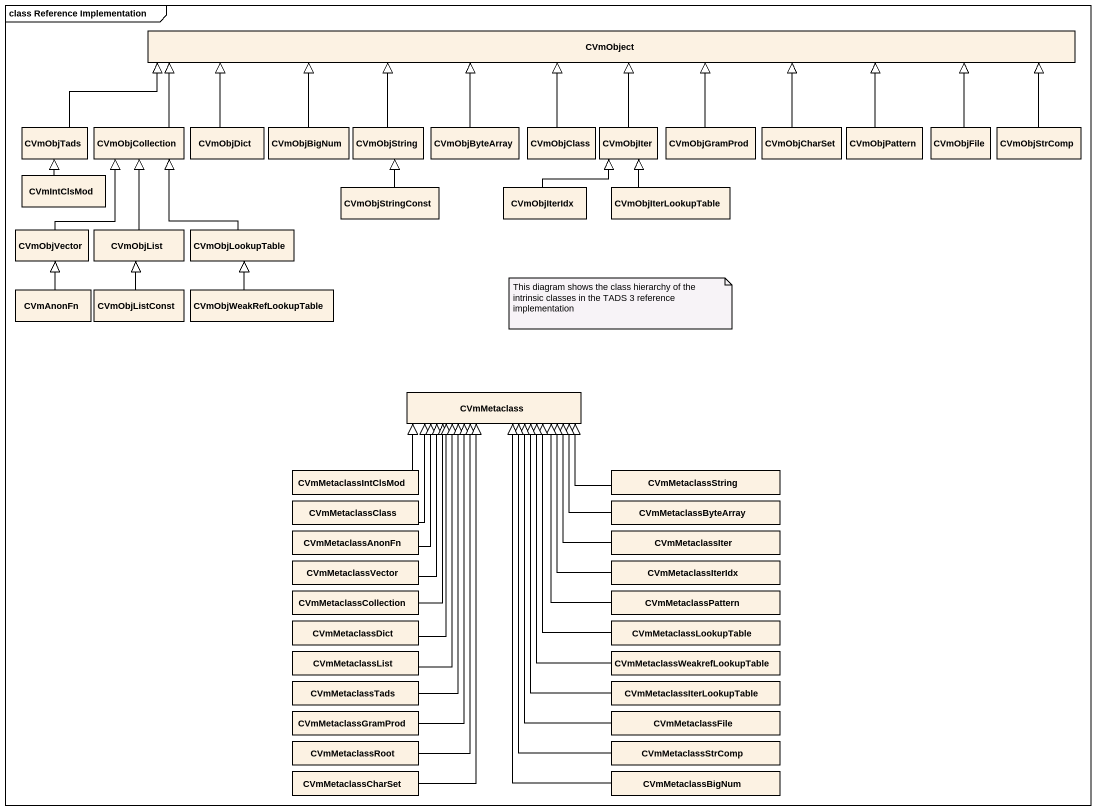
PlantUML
@startuml
mainframe class Reference Implementation
hide circle
hide empty members
class CVmObject
class CVmObjTads
class CVmObjCollection
class CVmObjDict
class CVmObjBigNum
class CVmObjString
class CVmObjByteArray
class CVmObjClass
class CVmObjIter
class CVmObjGramProd
class CVmObjCharSet
class CVmObjPattern
class CVmObjFile
class CVmObjStrComp
class CVmIntClsMod
class CVmObjStringConst
class CVmObjIterIdx
class CVmObjIterLookupTable
class CVmObjVector
class CVmObjList
class CVmObjLookupTable
class CVmAnonFn
class CVmObjListConst
class CVmObjWeakRefLookupTable
class CVmMetaclass
class CVmMetaclassIntClsMod
class CVmMetaclassString
class CVmMetaclassClass
class CVmMetaclassAnonFn
class CVmMetaclassByteArray
class CVmMetaclassIter
class CVmMetaclassVector
class CVmMetaclassIterIdx
class CVmMetaclassCollection
class CVmMetaclassPattern
class CVmMetaclassDict
class CVmMetaclassLookupTable
class CVmMetaclassList
class CVmMetaclassTads
class "CVmMetaclassWeakrefLookupTable" as CVmMetaclassWeakrefLookupTab
class CVmMetaclassIterLookupTable
class CVmMetaclassGramProd
class CVmMetaclassFile
class CVmMetaclassRoot
class CVmMetaclassStrComp
class CVmMetaclassCharSet
class CVmMetaclassBigNum
CVmObjTads -right-|> CVmObject
CVmObjCollection -right-|> CVmObject
CVmObjDict -right-|> CVmObject
CVmObjBigNum -right-|> CVmObject
CVmObjString -right-|> CVmObject
CVmObjByteArray -up-|> CVmObject
CVmObjClass -up-|> CVmObject
CVmObjIter -up-|> CVmObject
CVmObjGramProd -up-|> CVmObject
CVmObjCharSet -left-|> CVmObject
CVmObjPattern -left-|> CVmObject
CVmObjFile -left-|> CVmObject
CVmObjStrComp -left-|> CVmObject
CVmIntClsMod -up-|> CVmObjTads
CVmObjStringConst -up-|> CVmObjString
CVmObjIterIdx -up-|> CVmObjIter
CVmObjIterLookupTable -up-|> CVmObjIter
CVmObjVector -up-|> CVmObjCollection
CVmObjList -up-|> CVmObjCollection
CVmObjLookupTable -up-|> CVmObjCollection
CVmAnonFn -up-|> CVmObjVector
CVmObjListConst -up-|> CVmObjList
CVmObjWeakRefLookupTable -up-|> CVmObjLookupTable
CVmMetaclassIntClsMod -right-|> CVmMetaclass
CVmMetaclassString -left-|> CVmMetaclass
CVmMetaclassClass -up-|> CVmMetaclass
CVmMetaclassAnonFn -up-|> CVmMetaclass
CVmMetaclassByteArray -left-|> CVmMetaclass
CVmMetaclassIter -up-|> CVmMetaclass
CVmMetaclassVector -up-|> CVmMetaclass
CVmMetaclassIterIdx -up-|> CVmMetaclass
CVmMetaclassCollection -up-|> CVmMetaclass
CVmMetaclassPattern -up-|> CVmMetaclass
CVmMetaclassDict -up-|> CVmMetaclass
CVmMetaclassLookupTable -up-|> CVmMetaclass
CVmMetaclassList -up-|> CVmMetaclass
CVmMetaclassTads -up-|> CVmMetaclass
CVmMetaclassWeakrefLookupTab -up-|> CVmMetaclass
CVmMetaclassIterLookupTable -up-|> CVmMetaclass
CVmMetaclassGramProd -up-|> CVmMetaclass
CVmMetaclassFile -up-|> CVmMetaclass
CVmMetaclassRoot -up-|> CVmMetaclass
CVmMetaclassStrComp -up-|> CVmMetaclass
CVmMetaclassCharSet -up-|> CVmMetaclass
CVmMetaclassBigNum -up-|> CVmMetaclass
note as N1
  This diagram shows the class hierarchy of the intrinsic classes in the TADS 3 reference implementation
end note
@enduml
